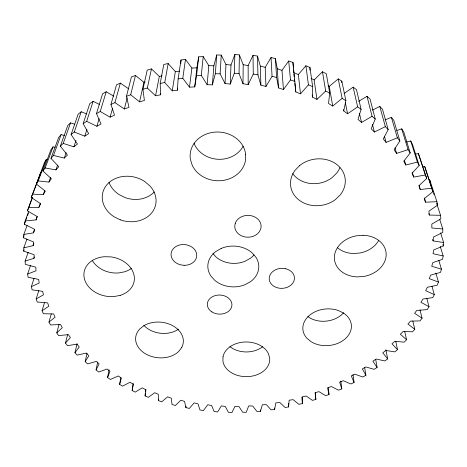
<?xml version="1.0" encoding="UTF-8"?>
<svg xmlns="http://www.w3.org/2000/svg" width="467" height="467" viewBox="0 0 467 467"><rect width="100%" height="100%" fill="white"/><g stroke="black" fill="none" stroke-linecap="round" stroke-linejoin="round"><path stroke-width="0.7" d="M439.686 219.379L442.78 228.953L442.769 232.414L433.429 237.055L433.072 240.89L443.65 242.536L443.3 245.946L433.744 249.927L433.026 253.686L443.189 255.969L442.518 259.308L432.804 262.635L431.736 266.289L441.438 269.173L440.463 272.424L430.656 275.098L429.261 278.641L438.455 282.08L437.194 285.22L427.352 287.258L425.647 290.661L434.298 294.607L432.757 297.625L422.95 299.038L420.954 302.295L429.027 306.708L427.229 309.592L416.704 310.462L414.603 313.334L422.069 318.167L420.037 320.905L410.446 321.127L407.93 324.04L414.772 329.253L412.519 331.827L403.109 331.482L400.359 334.209L406.559 339.754L404.101 342.165L394.913 341.272L391.959 343.811L397.493 349.643L394.854 351.884L385.929 350.472L382.782 352.801L387.651 358.884L384.843 360.944L376.221 359.035L372.899 361.16L377.091 367.453L374.131 369.327L365.842 366.951L362.374 368.86L365.889 375.316L362.795 377.009L354.867 374.184L351.266 375.882L354.097 382.467L350.892 383.967L343.356 380.728L339.637 382.204L341.791 388.883L338.482 390.184L331.366 386.553L327.554 387.808L329.031 394.545L325.639 395.654L318.961 391.661L315.073 392.689L315.873 399.454L312.411 400.359L306.2 396.028L302.248 396.833L302.382 403.587L298.868 404.299L293.136 399.653L289.143 400.231L288.612 406.944L285.063 407.457L279.826 402.525L275.81 402.881L274.631 409.518L271.053 409.833L266.336 404.644L262.308 404.772L260.487 411.31L256.897 411.427L252.711 406.004L248.689 405.911L246.237 412.314L242.653 412.227L239.011 406.599L235.012 406.284L231.941 412.524L228.375 412.244L225.292 406.442L221.329 405.905L217.651 411.952L214.114 411.474L211.609 405.514L207.698 404.761L203.425 410.592L199.934 409.921L198.008 403.832L194.173 402.863L189.322 408.444L185.889 407.58L184.553 401.398L180.805 400.219L175.388 405.519L172.031 404.463L171.296 398.217L167.647 396.822L161.687 401.818L158.412 400.575L158.295 394.288L154.764 392.694L148.278 397.353L145.103 395.928L145.605 389.63L142.201 387.832L135.214 392.128L132.155 390.523L133.223 383.442M316.982 99.407L314.133 79.927L322.458 71.76L325.686 91.018L316.982 99.407L312.511 97.13L312.656 86.623L309.96 67.487L305.897 65.771L308.424 84.848L300.514 93.879L295.804 91.923L292.943 62.415L288.705 60.996L290.497 79.933L283.457 89.536L278.548 87.924L277.264 68.766L275.407 58.603L271.029 57.499L272.057 76.325L265.962 86.436L260.895 85.181L260.341 66.11L257.504 56.093L253.026 55.316L253.272 74.072L248.181 84.609L243.003 83.727L243.19 64.697L239.396 54.919L234.86 54.476L230.984 65.041L230.272 84.078L225.03 83.57L220.109 73.827L221.247 55.088L216.688 54.978L213.851 65.794L212.397 84.848L207.138 84.72L201.295 75.38L203.221 56.6L198.685 56.828L196.899 67.803L194.721 86.903L189.491 87.16L182.79 78.293L185.475 59.432L181.003 59.998L178.12 78.87L177.396 90.23L172.247 90.861L164.746 82.531L168.173 63.559L163.8 64.446L160.187 83.441L160.578 94.778L155.546 95.77L147.327 88.041L142.92 89.273L144.402 100.498L139.54 101.841L130.684 94.76L126.458 96.295L129.015 107.322L124.35 109.004L114.946 102.606L110.942 104.433L114.52 115.174L110.095 117.17L100.236 111.496L96.476 113.586L101.035 123.977L96.879 126.259L86.658 121.332L83.173 123.662L88.642 133.626L84.79 136.171L74.3 132.009L71.112 134.554L77.429 144.029L73.903 146.813L63.226 143.422L60.354 146.153L67.452 155.085L64.271 158.079L53.507 155.453L50.961 158.348L58.76 166.69L55.935 169.865L45.165 167.997L42.958 171.027L51.382 178.744L48.924 182.066L38.23 180.939L36.373 184.074L45.334 191.137L43.256 194.581L32.713 194.173L31.201 197.389L40.623 203.77L38.93 207.307L28.61 207.593L27.448 210.868L37.243 216.554L36.023 219.899L25.16 220.926L24.348 224.236L34.447 229.215L33.513 232.852L23.829 234.428L23.35 237.744L33.671 242.017L33.116 245.665L23.823 247.837L23.677 251.141L34.149 254.708L33.957 258.344L25.107 261.065L25.282 264.334L35.831 267.2L35.994 270.807L27.635 274.041L28.119 277.252L38.679 279.435L39.181 282.984L31.342 286.691L32.118 289.832L42.631 291.344L43.466 294.817L36.169 298.956L37.232 302.009L47.64 302.867L48.79 306.253L42.065 310.771L43.396 313.725L53.641 313.952L55.088 317.227L48.953 322.096L50.541 324.939L60.576 324.559L62.304 327.706L56.776 332.883L58.603 335.598L68.38 334.635L70.377 337.647L65.468 343.093L67.511 345.668L76.991 344.144L79.244 347.016L74.959 352.684L77.213 355.118L86.354 353.064L88.835 355.772L85.181 361.633L87.627 363.916L96.4 361.353L99.097 363.898L96.079 369.917L98.7 372.036L107.071 369L109.967 371.364L107.585 377.499L110.364 379.455L118.297 375.97L121.379 378.153L119.628 384.376L122.552 386.162L130.03 382.251L133.282 384.248L132.155 390.523M309.925 70.213L309.96 67.487M243.003 83.727L239.046 73.663L239.396 54.919M230.272 84.078L234.311 73.202L234.86 54.476M225.03 83.57L225.958 64.551L221.247 55.088M180.776 63.448L181.003 59.998M212.397 84.848L215.351 73.716L216.688 54.978M185.889 407.58L186 406.156M207.138 84.72L208.807 65.678L203.221 56.6M322.458 71.76L326.305 73.763L329.696 93.079L328.529 103.493L332.726 106.067L342.13 98.374L338.242 78.911L329.241 86.401L332.726 106.067M194.721 86.903L196.566 75.613L198.685 56.828M158.412 400.575L158.576 399.157M189.491 87.16L191.884 68.054L185.475 59.432M145.103 395.928L145.482 393.091M145.669 391.667L145.955 389.542M177.396 90.23L177.717 88.094M172.247 90.861L175.341 71.655L168.173 63.559M119.628 384.376L120.819 377.318M160.578 94.778L160.841 93.347M107.585 377.499L109.021 369.759M155.546 95.77L159.317 76.436L151.46 68.918L147.228 70.12L142.92 89.273M96.079 369.917L97.65 362.199M341.558 82.595L341.85 81.17L338.242 78.911M344.109 93.505L353.134 87.131L357.634 106.826L347.611 113.779L343.724 110.936L345.889 100.703L341.85 81.17M147.327 88.041L151.46 68.918M85.181 361.633L87.031 353.25M139.54 101.841L143.947 82.35L145.284 81.976M74.959 352.684L77.102 343.642M130.684 94.76L135.477 75.456L143.947 82.35M124.35 109.004L127.205 97.755M65.468 343.093L67.569 334.786M126.458 96.295L131.42 76.956L135.477 75.456M56.776 332.883L59 324.623M114.946 102.606L120.358 83.097L128.752 88.905M110.095 117.17L112.582 108.251M48.953 322.096L51.288 313.888M110.942 104.433L116.505 84.877L120.358 83.097M42.065 310.771L44.505 302.622M96.879 126.259L99.173 118.63M100.236 111.496L106.207 91.76L113.755 96.173M96.476 113.586L102.588 93.791L106.207 91.76M36.169 298.956L38.779 290.626M353.134 87.131L356.473 89.629L361.108 109.401L357.985 119.377L361.534 122.465L372.071 116.289L375.24 119.073L371.195 128.723L374.388 132.027L385.345 126.656L388.182 129.633L383.279 138.886L386.092 142.371L397.364 137.823L399.863 140.958L394.154 149.761L396.576 153.398L408.065 149.673L410.207 152.937L403.762 161.243L405.788 164.997L417.399 162.102L419.179 165.464L412.063 173.228L413.68 177.069L425.32 174.991L426.739 178.429L419.027 185.603L420.242 189.503L431.823 188.224L432.868 191.709L424.643 198.277L425.449 202.199L436.89 201.697L437.579 205.2L428.91 211.137L429.319 215.059L440.539 215.31L440.871 218.801L431.829 224.096L431.852 227.984L442.78 228.953M84.79 136.171L86.95 129.382M86.658 121.332L93.131 101.345L99.658 104.538M31.342 286.691L34.038 278.425M83.173 123.662L89.775 103.616L93.131 101.345M73.903 146.813L75.958 140.625M27.635 274.041L30.635 265.168M33.957 258.344L34.412 256.996M74.3 132.009L81.211 111.753L86.576 113.913M64.271 158.079L66.121 152.691M71.112 134.554L78.135 114.234L81.211 111.753M33.116 245.665L33.828 243.605M25.107 261.065L28.178 252.279M55.935 169.865L57.616 165.084M33.513 232.852L34.71 229.449M36.023 219.899L37.22 216.53M63.226 143.422L70.523 122.885L74.615 124.204M23.677 251.141L24.156 249.798M48.924 182.066L50.594 177.378M23.823 247.837L26.946 239.139M60.354 146.153L67.744 125.553L70.523 122.885M43.256 194.581L44.715 190.513M38.93 207.307L40.401 203.186M23.35 237.744L24.097 235.695M53.507 155.453L61.113 134.63L64.557 135.483M50.961 158.348L58.649 137.456L61.113 134.63M23.829 234.428L27.074 225.567M45.165 167.997L53.022 146.883L55.094 147.245M24.348 224.236L25.352 221.533M26.105 219.502L26.858 217.476M27.617 215.45L28.37 213.419M25.16 220.926L28.68 211.493M38.23 180.939L46.28 159.533L47.652 159.679M28.61 207.593L32.357 197.605M27.448 210.868L32.456 197.512M42.958 171.027L50.885 149.843L53.022 146.883M31.201 197.389L40.892 172.481L32.713 194.173M36.373 184.074L44.47 162.604L46.28 159.533M248.181 84.609L248.152 65.555L253.026 55.316M265.962 86.436L265.198 67.324L271.029 57.499M283.457 89.536L281.975 70.336L288.705 60.996M300.514 93.879L298.331 74.551L305.897 65.771M358.709 101.292L367.015 96.336L370.062 99.051L375.24 119.073M372.386 110.13L379.794 106.429L382.526 109.325L388.182 129.633M385.024 119.92L391.375 117.31L393.786 120.363L399.863 140.958M396.886 130.456L401.702 128.863L403.774 132.05L410.207 152.937M406.547 142.056L410.726 140.993L412.449 144.28L419.179 165.464M159.317 76.436L162.078 75.882M160.187 83.441L164.746 82.531M415.612 154.087L418.403 153.579L426.739 178.429M175.341 71.655L179.579 71.124M178.12 78.87L182.79 78.293M422.635 166.748L424.725 166.515L431.823 188.224M191.884 68.054L196.899 67.803M196.566 75.613L201.295 75.38M208.807 65.678L213.851 65.794M215.351 73.716L220.109 73.827M225.958 64.551L230.984 65.041M234.311 73.202L239.046 73.663M253.272 74.072L257.942 74.878L260.895 85.181M243.19 64.697L248.152 65.555M272.057 76.325L276.622 77.464L278.548 87.924M260.341 66.11L265.198 67.324M290.497 79.933L294.911 81.398M277.264 68.766L281.975 70.336M308.424 84.848L312.656 86.623M298.331 74.551L293.813 72.654L293.521 69.239M325.686 91.018L329.696 93.079M311.069 78.345L314.133 79.927M342.13 98.374L345.889 100.703M328.091 85.683L329.241 86.401M357.634 106.826L361.108 109.401M307.887 316.515L308.815 317.303A23.502 18.096 -5.5 0 0 343.496 312.89M212.964 253.587L216.075 257.066A24.564 20.058 1.3 0 0 245.198 261.187L250.382 258.263A24.564 20.058 1.3 0 0 254.036 254.871M436.89 201.697L429.669 179.696L430.078 181.751M433.51 192.783L434.187 194.85M436.902 203.127L437.579 205.2M432.868 191.709L424.725 166.515M436.785 203.828L440.539 215.31M418.403 153.579L425.32 174.991M440.579 232.852L443.65 242.536M410.726 140.993L417.399 162.102M442.868 244.556L443.3 245.946M440.241 246.471L443.189 255.969M424.182 198.072L425.449 202.199M428.887 213.664L429.319 215.059M194.068 143.095L194.476 144.402A26.765 23.788 4.1 0 0 218.468 159.294A26.765 23.788 4.1 0 0 243.225 146.177M401.702 128.863L408.065 149.673M418.992 185.428L420.242 189.503M432.658 239.507L433.072 240.89M438.758 260.265L441.438 269.173M412.227 172.224L413.68 177.069M404.387 160.216L405.788 164.997M391.375 117.31L397.364 137.823M435.845 273.084L438.455 282.08M395.006 147.829L396.576 153.398M431.963 286.242L434.298 294.607M379.794 106.429L385.345 126.656M384.44 136.189L386.092 142.371M426.78 298.273L429.027 306.708M367.015 96.336L372.071 116.289M419.996 309.919L422.069 318.167M372.456 124.304L374.388 132.027M412.799 320.952L414.772 329.253M359.467 113.452L361.534 122.465M404.702 331.407L406.559 339.754M395.759 341.254L397.493 349.643M345.288 102.419L347.611 113.779M343.449 109.517L343.724 110.936M385.905 349.76L387.651 358.884M375.737 359.701L377.091 367.453M364.657 367.541L365.889 375.316M352.999 374.668L354.097 382.467M312.219 94.976L312.511 97.13M340.828 381.066L341.791 388.883M328.278 387.429L329.031 394.545M293.959 74.078L294.257 76.932M294.479 79.075L294.7 81.217M294.922 83.36L295.804 91.923M315.243 392.321L315.873 399.454M292.943 62.415L293.404 67.873M301.927 397.16L302.382 403.587M275.407 58.603L276.622 77.464M288.425 403.371L288.612 406.944M274.578 408.088L274.631 409.518M257.504 56.093L257.942 74.878M260.463 409.88L260.487 411.31M339.894 167.665A26.438 22.83 -9.5 0 1 336.719 173.053L332.113 177.6A26.438 22.83 -9.5 0 1 292.721 173.671M378.673 240.493A25.084 20.285 -10.1 0 1 360.01 252.991L353.601 253.517A25.084 20.285 -10.1 0 1 337.507 247.755M262.769 346.648A22.708 17.133 0.3 0 1 229.968 346.689M178.522 329.153A23.117 17.623 6.2 0 1 143.842 325.324M131.583 268.262A24.523 19.462 11.4 0 1 124.619 271.806L118.676 272.95A24.523 19.462 11.4 0 1 92.361 260.644M154.285 191.937A26.088 22.054 13.3 0 1 125.068 197.582L119.126 194.622A26.088 22.054 13.3 0 1 109.015 182.404M223.01 356.776L222.934 361.3A23.49 17.337 0.3 0 0 248.666 376.565A23.49 17.337 0.3 0 0 269.663 357.874L268.327 353.431A23.49 17.337 0.3 0 0 243.838 342.066A23.49 17.337 0.3 0 0 223.01 356.776M245.648 154.32L245.449 160.677A27.857 24.366 3.8 0 1 221.323 180.647A27.857 24.366 3.8 0 1 192.322 165.511L190.384 159.381A27.857 24.366 3.8 0 1 214.569 132.143A27.857 24.366 3.8 0 1 245.648 154.32M235.275 223.255L234.755 226.075A13.181 10.916 -0.1 0 0 244.159 236.751A13.181 10.916 -0.1 0 0 259.097 232.087L260.528 229.501A13.181 10.916 -0.1 0 0 251.719 215.83A13.181 10.916 -0.1 0 0 235.275 223.255M181.675 347.588L178.674 351.499A23.928 17.851 6 0 1 145.541 353.846A23.928 17.851 6 0 1 139.931 328.797L144.198 325.517A23.928 17.851 6 0 1 173.473 326.124A23.928 17.851 6 0 1 181.675 347.588M299.785 165.452L295.033 170.315A27.5 23.356 -8.7 0 0 299.627 200.506A27.5 23.356 -8.7 0 0 335.469 199.52L340.268 194.873A27.5 23.356 -8.7 0 0 336.228 164.08A27.5 23.356 -8.7 0 0 299.785 165.452M221.13 248.456L215.684 251.596A25.481 20.408 1.3 0 0 211.008 276.178L214.913 280.457A25.481 20.408 1.3 0 0 245.111 284.66L250.487 281.689A25.481 20.408 1.3 0 0 255.974 257.329L252.139 252.875A25.481 20.408 1.3 0 0 221.13 248.456M120.142 295.389L113.989 296.551A25.434 19.783 10.9 0 1 84.364 278.659A25.434 19.783 10.9 0 1 104.176 256.727L110.866 256.885A25.434 19.783 10.9 0 1 133.93 274.695A25.434 19.783 10.9 0 1 120.142 295.389M362.987 235.28L356.111 235.858A26.035 20.659 -9.5 0 0 334.378 258.257A26.035 20.659 -9.5 0 0 357.553 276.908L364.196 276.376A26.035 20.659 -9.5 0 0 386.162 254.025A26.035 20.659 -9.5 0 0 362.987 235.28M184.086 265.314L180.782 264.888A12.878 10.373 5.7 0 1 171.442 251.935A12.878 10.373 5.7 0 1 187.086 244.965L190.221 246.091A12.878 10.373 5.7 0 1 196.356 257.924A12.878 10.373 5.7 0 1 184.086 265.314M285.757 268.77L282.482 268.344A12.644 10.005 -2.8 0 0 269.792 275.501A12.644 10.005 -2.8 0 0 274.987 286.896L277.947 287.952A12.644 10.005 -2.8 0 0 293.848 281.233A12.644 10.005 -2.8 0 0 285.757 268.77M120.317 219.834L114.129 216.816A27.115 22.527 12.6 0 1 106.99 184.628A27.115 22.527 12.6 0 1 144.677 181.482L149.895 185.907A27.115 22.527 12.6 0 1 151.261 213.413A27.115 22.527 12.6 0 1 120.317 219.834M343.636 313.135L338.382 310.537A24.337 18.341 -5.2 0 0 309.084 315.669A24.337 18.341 -5.2 0 0 306.866 338.207L310.969 341.628A24.337 18.341 -5.2 0 0 345.101 338.914A24.337 18.341 -5.2 0 0 343.636 313.135M211.866 311.892A12.329 9.556 2.2 0 0 231.79 306.264A12.329 9.556 2.2 0 0 215.194 295.593A12.329 9.556 2.2 0 0 211.866 311.892"/></g></svg>
